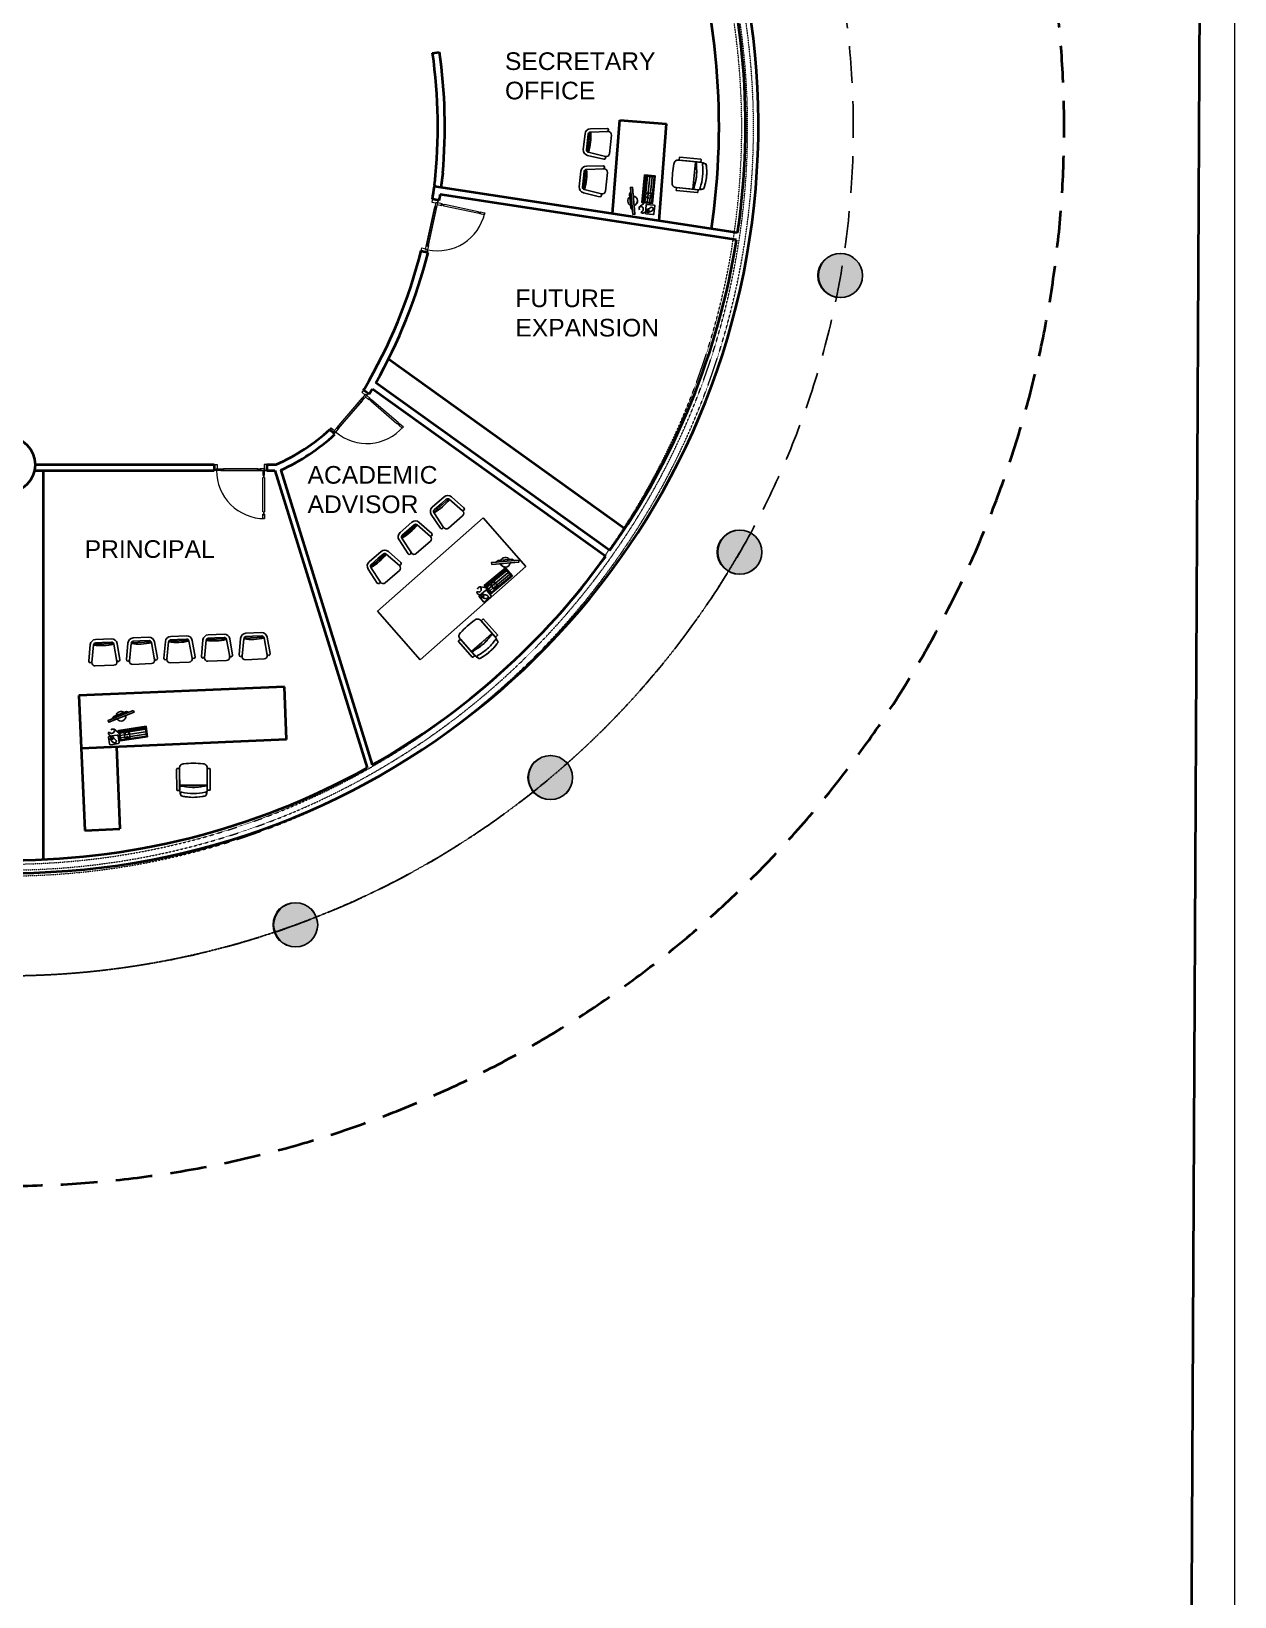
# Model space of a CAD drawing. Header units: inches. Extents: x 150067 to 167379, y -92057 to -49035.
# Drawn here: x 165331 to 167379, y -67437 to -64772 of the extents above; entities that cross this region are included whole.
import ezdxf

# ---------------------------------------------------------------- set-up
doc = ezdxf.new("R2010")
doc.units = ezdxf.units.IN
doc.header["$LTSCALE"] = 0.1
doc.header["$MEASUREMENT"] = 0
doc.linetypes.add('DASHED2', pattern=[0.375, 0.25, -0.125])
doc.linetypes.add('HIDDEN', pattern=[0.375, 0.25, -0.125])
for name, color, linetype, lineweight in [('_FURNITURE2', 30, 'Continuous', 25), ('BOR', 200, 'Continuous', 40), ('BOR1', 230, 'Continuous', 15), ('Layer4', 10, 'Continuous', 25), ('Plastered Wall', 1, 'Continuous', 0), ('thin ha', 253, 'Continuous', 5), ('wall', 6, 'Continuous', 40), ('win', 102, 'Continuous', 20)]:
    doc.layers.add(name, color=color, linetype=linetype, lineweight=lineweight)
doc.layers.add('Doors & windows', color=232, linetype='Continuous')
doc.styles.add('1MM', font='arial.ttf', dxfattribs={"height": 1000})

# ---------------------------------------------------------------- blocks, each defined once
blk = doc.blocks.new('Door 90')
at = {"layer": 'Doors & windows', "color": 7, "lineweight": 9, "ltscale": 24}
for p, q in [((-10.2, 86), (-10.2, 90)), ((0, 85), (-7, 85)), ((0, 90), (0, 85))]:
    blk.add_line(p, q, dxfattribs=at)
at = {"layer": 'Doors & windows', "color": 251, "lineweight": 9, "ltscale": 24}
for p, q in [((-10.2, 78.3), (-10.2, 11.7)), ((-7, 78.3), (-7, 11.7))]:
    blk.add_line(p, q, dxfattribs=at)
at = {"layer": 'Doors & windows', "color": 7, "lineweight": 9, "ltscale": 24}
for points in [[(-10.2, 90), (0, 90), (0, 85), (-7, 85), (-7, 86), (-10.2, 86), (-10.2, 90)], [(-85.4, 5), (-84.4, 5), (-84.4, 4), (-92, 4), (-92, 7.2), (-84.4, 7.2), (-84.4, 6.3), (-85.4, 6.3), (-85.4, 5)], [(-80.4, 6.2), (-85.4, 6.2), (-85.4, 5), (-80.4, 5)], [(-80.4, 6.2), (-80.4, 7.2), (-21.8, 7.2), (-21.8, 6.2)], [(-21.8, 5), (-21.8, 4), (-80.4, 4), (-80.4, 5)], [(-21.8, 5), (-16.8, 5), (-16.8, 6.2), (-21.8, 6.2)], [(-16.8, 5), (-17.8, 5), (-17.8, 4), (-10.2, 4), (-10.2, 7.2), (-17.8, 7.2), (-17.8, 6.3), (-16.8, 6.3), (-16.8, 5)], [(-10.2, 0), (0, 0), (0, 5), (-7, 5), (-7, 4), (-10.2, 4), (-10.2, 0)]]:
    blk.add_lwpolyline(points, dxfattribs=at)
at = {"layer": 'Doors & windows', "color": 251, "lineweight": 9, "ltscale": 24}
for points in [[(-9.2, 79.3), (-9.2, 78.3), (-10.2, 78.3), (-10.2, 85.9), (-7, 85.9), (-7, 78.3), (-7.9, 78.3), (-7.9, 79.3), (-9.2, 79.3)], [(-9.2, 74.3), (-10.2, 74.3), (-10.2, 15.7), (-9.2, 15.7)], [(-9.2, 74.3), (-9.2, 79.3), (-8, 79.3), (-8, 74.3)], [(-8, 15.7), (-7, 15.7), (-7, 74.3), (-8, 74.3)], [(-9.2, 10.7), (-9.2, 11.7), (-10.2, 11.7), (-10.2, 4.1), (-7, 4.1), (-7, 11.7), (-7.9, 11.7), (-7.9, 10.7), (-9.2, 10.7)], [(-8, 15.7), (-8, 10.7), (-9.2, 10.7), (-9.2, 15.7)]]:
    blk.add_lwpolyline(points, dxfattribs=at)
at = {"layer": 'Doors & windows', "color": 1, "lineweight": 9, "ltscale": 24}
blk.add_arc((-10.2, 4), 81.8, 90, 180, dxfattribs=at)
at = {"layer": 'Plastered Wall', "lineweight": 9, "ltscale": 24}
blk.add_line((-10.2, 4.1), (-10.2, 4), dxfattribs=at)
blk = doc.blocks.new('A$C35A45959')
at = {"layer": 'Doors & windows', "ltscale": 75, "xscale": 0.7777777777773736, "yscale": 0.7777777777773736, "zscale": 0.7777777777773736, "rotation": 270}
blk.add_blockref('Door 90', (0, 0), dxfattribs=at)
blk = doc.blocks.new('v chair')
at = {"layer": '_FURNITURE2', "color": 8}
for p, q in [((-16, 0), (16, 0)), ((-26.5, -8.6), (-22.8, -36.7)), ((-21.4, -6.2), (-17.3, -35.9)), ((21.4, -6.2), (17.3, -35.9)), ((26.5, -8.6), (22.8, -36.7)), ((17, -36.9), (-17, -36.9)), ((-13.4, -39.3), (2.3, -39.3)), ((13.4, -44.9), (-13.4, -44.9)), ((13.4, -39.3), (2.3, -39.3))]:
    blk.add_line(p, q, dxfattribs=at)
at = {"layer": '_FURNITURE2', "color": 8, "extrusion": (0, 0, -1)}
for centre, major_axis, start_param, end_param in [((-16, -5.4), (-3.85, 3.85), 5.360132, 7.068583), ((16, -5.4), (-3.85, 3.85), 0.785398, 2.493849), ((-23.8, -8.4), (1.91, 1.91), 3.864547, 6.793274), ((23.8, -8.4), (-1.91, 1.91), 5.773097, 8.701823), ((-13.4, -35.4), (6.72, 6.72), 2.356194, 3.789336), ((-13.4, -35.4), (-2.75, 2.75), 3.926991, 5.360132), ((0, -127.3), (-93.3, 0), 1.385572, 1.755988), ((13.4, -35.4), (2.75, 2.75), 0.923053, 2.356194), ((13.4, -35.4), (-6.72, 6.72), 2.493849, 3.926991)]:
    blk.add_ellipse(centre, major_axis=major_axis, ratio=1, start_param=start_param, end_param=end_param, dxfattribs=at)
blk = doc.blocks.new('chair')
at = {"layer": '_FURNITURE2', "color": 8}
for p, q in [((7.9, 23.5), (37.6, 23.6)), ((37.1, 23.1), (37.2, 0.1)), ((37.1, 23.1), (37.3, -22.9)), ((37.2, 0.1), (37.3, -22.9)), ((39.7, 23.6), (37.6, 23.6)), ((37.8, -23.4), (8, -23.5)), ((37.8, -23.4), (39.8, -23.4))]:
    blk.add_line(p, q, dxfattribs=at)
for points in [[(8.9, 27.7), (8.9, 24.3, 0.414214), (9.7, 23.5), (45.1, 23.7, 0.414214), (45.9, 24.5), (45.9, 27.9, 0.414214), (45.1, 28.7), (9.7, 28.5, 0.414214)], [(37.8, -23.4, -0.414214), (37.3, -22.9), (37.2, 0.1), (37.1, 23.1, -0.414214), (37.6, 23.6), (7.9, 23.5, 0.419548), (0.7, 16.2, 0.022912), (0, 0, 0.022912), (0.8, -16.2, 0.419548), (8, -23.5)], [(52.4, -21.9, -0.077586), (50.8, -21.6, -0.283971), (49.1, -20.2, -0.119234), (49.1, -19.8, 0.061068), (51.5, 0.2, 0.061068), (49, 20.1, -0.119234), (49, 20.6, -0.283971), (50.6, 22, -0.077586), (52.3, 22.2, 0.081923), (41.8, 23.6), (39.7, 23.6, 0.281832), (38.6, 21.8, 0.029927), (39.1, 16.7, -0.051852), (40.9, 0.1, -0.051852), (39.2, -16.4, 0.029927), (38.7, -21.6, 0.281832), (39.8, -23.4), (42, -23.4, 0.081807)], [(55.6, -20, 0.060704), (58, 0.2, 0.060704), (55.5, 20.4, 0.260235), (54.3, 21.8, 0.174496), (50.6, 22, 0.168162), (49.5, 21.3, 0.174383), (49, 20.1, -0.061068), (51.5, 0.2, -0.061068), (49.1, -19.8, 0.174383), (49.6, -21, 0.168162), (50.8, -21.6, 0.077586), (52.4, -21.9, 0.095616), (54.4, -21.5, 0.260235)], [(9.1, -27.7), (9.1, -24.3, -0.414214), (9.9, -23.5), (45.3, -23.3, -0.414214), (46.1, -24.1), (46.1, -27.5, -0.414214), (45.3, -28.3), (9.9, -28.5, -0.414214)]]:
    blk.add_lwpolyline(points, format="xyb", close=True, dxfattribs=at)
for centre, radius, start, end in [((176.8, 0.6), 176.8, 174.9426, 180.1927), ((176.8, 0.6), 176.8, 180.1924, 185.4425), ((7.9, 16.3), 7.19, 90.1926, 181.2342), ((37.6, 23.1), 0.5, 90.1926, 180.1926), ((37.6, 23.1), 0.5, 90.1926, 180.1926), ((41.3, 21.4), 2.81, 125.9737, 198.9777), ((40.6, 21.9), 2, 117.2343, 180.1926), ((94.1, 23.8), 55.6, 183.4433, 194.0328), ((43.6, -337.2), 360.9, 89.7595, 90.6257), ((-36.1, -0.1), 77.1, 355.7818, 7.7602), ((40.7, -16.9), 40.8, 73.5597, 83.8214), ((52.7, 19.2), 3.03, 23.05, 97.5606), ((-26.2, -0.1), 84.2, 10.1638, 14.0877), ((-26.2, -0.1), 84.2, 359.0156, 10.1638), ((8, -16.3), 7.19, 179.1509, 270.1926), ((37.8, -22.9), 0.5, 180.1926, 270.1926), ((37.8, -22.9), 0.5, 180.1926, 270.1926), ((75.6, -22.6), 36.8, 168.6979, 178.212), ((40.7, -21.6), 2, 175.7302, 243.1508), ((40.7, -21.6), 2, 180.1926, 243.1508), ((-39.6, 0.1), 80.6, 348.924, 355.8165), ((40.4, 491.2), 514.6, 269.9303, 270.4548), ((41.5, 15.4), 38.9, 274.4404, 282.2115), ((42.7, 9.1), 32.5, 282.5804, 287.4737), ((52.9, -19.1), 2.85, 259.9826, 340.177), ((-26.2, -0.1), 84.2, 346.2974, 350.853), ((-26.2, -0.1), 84.2, 350.853, 359.0159)]:
    blk.add_arc(centre, radius, start, end, dxfattribs=at)
blk = doc.blocks.new('KM')
at = {"layer": '_FURNITURE2', "color": 8}
for p, q in [((2, 22.2), (2, -6.3)), ((4, 22.2), (2, 22.2)), ((4, -6.3), (4, 22.2)), ((5, -6.3), (5, 22.2)), ((16.5, 22.2), (5, 22.2)), ((9, 21.2), (9, -5.3)), ((13, 21.2), (13, -5.3)), ((16.5, -6.3), (16.5, 22.2)), ((-1.9, -29.3), (2.8, -25.5)), ((4, -6.3), (2, -6.3)), ((4, -7.5), (2, -7.5)), ((2, -7.5), (2, -13.3)), ((2, -11.4), (4, -11.4)), ((4, -13.3), (2, -13.3)), ((4, -14.5), (2, -14.5)), ((2, -14.5), (2, -22.2)), ((2, -20.2), (4, -20.2)), ((2, -22.2), (4, -22.2)), ((2.9, -24), (2.6, -23.7)), ((4, -13.3), (4, -7.5)), ((4, -22.2), (4, -14.5)), ((16.5, -6.3), (5, -6.3)), ((5, -13.3), (5, -7.5)), ((9, -7.5), (5, -7.5)), ((9, -13.3), (5, -13.3)), ((16.5, -14.5), (5, -14.5)), ((5, -22.2), (5, -14.5)), ((5, -22.2), (16.5, -22.2)), ((9, -13.3), (9, -7.5)), ((9, -14.5), (9, -22.2)), ((20.7, -25.8), (9.2, -25.8)), ((12.5, -9.4), (14.5, -9.4)), ((12.5, -11.4), (12.5, -9.4)), ((12.5, -11.4), (14.5, -11.4)), ((13, -14.5), (13, -22.2)), ((14.5, -9.4), (14.5, -7.5)), ((16.5, -7.5), (14.5, -7.5)), ((14.5, -9.4), (14.5, -11.4)), ((14.5, -13.3), (14.5, -11.4)), ((16.5, -13.3), (14.5, -13.3)), ((16.5, -13.3), (16.5, -7.5)), ((16.5, -22.2), (16.5, -14.5)), ((10.2, -38.2), (4.8, -40.8)), ((7.7, -40.7), (7.7, -27.3)), ((11.2, -39.4), (9.4, -36.1)), ((9.7, -34.7), (12.2, -33.4)), ((13.1, -36.7), (10.5, -38.1)), ((11.8, -33.6), (14.2, -38.1)), ((18.8, -36.1), (12.1, -39.7))]:
    blk.add_line(p, q, dxfattribs=at)
blk.add_lwpolyline([(18, 23.7), (0, 23.7), (0, -23.7), (18, -23.7)], close=True, dxfattribs=at)
blk.add_lwpolyline([(20.7, -25.8), (9.2, -25.8, 0.41419), (7.7, -27.3), (7.7, -40.7, 0.414237), (9.2, -42.2), (20.7, -42.2, 0.414201), (22.2, -40.7), (22.2, -27.3, 0.414186), (20.7, -25.8, 0.000044)], format="xyb", dxfattribs=at)
blk.add_lwpolyline([(10.5, -38.1), (10.3, -37.7), (10, -37.9), (10.4, -38.6), (10.7, -38.4)], dxfattribs=at)
for centre, radius, start, end in [((2.2, -24.7), 1, 309.1691, 46.6117), ((1.3, -33.2), 5, 129.1671, 218.6458), ((-1.4, -29.4), 1.57, 216.0928, 305.4806), ((-1.1, -35.2), 4.57, 290.3753, 82.153), ((1, -40.2), 0.551, 153.7023, 239.2973), ((2.7, -38.6), 2.98, 226.0827, 312.9004), ((10.1, -35.8), 0.7, 118.0402, 207.9996), ((11.8, -39.1), 0.7, 207.9913, 298.0308), ((7.5, -24.5), 10, 298.0259, 319.4709), ((17.4, -33), 3, 298.0291, 139.467)]:
    blk.add_arc(centre, radius, start, end, dxfattribs=at)
blk = doc.blocks.new('monitor')
at = {"layer": '_FURNITURE2', "color": 8}
blk.add_lwpolyline([(15.5, -1.7), (11.6, -4.2), (7.2, -4.2, -0.266228), (0, -8.3, -0.266228), (-7.2, -4.2), (-11.6, -4.2), (-15.5, -1.7), (-23.1, -1.7), (-23.1, 1.7), (-8.2, 1.7, -0.35482), (0, 8.3, -0.35482), (8.2, 1.7), (23.1, 1.7)], format="xyb", dxfattribs=at)
for points in [[(23.1, -1.7), (-23.1, -1.7), (-23.1, 1.7), (23.1, 1.7), (23.1, -1.7)], [(23.1, 1.7), (23.1, -1.7)], [(11.6, -4.2), (-11.6, -4.2)]]:
    blk.add_lwpolyline(points, dxfattribs=at)
for start, end in [(11.8573, 168.1427), (210.3681, 329.6319)]:
    blk.add_arc((0, 0), 8.33, start, end, dxfattribs=at)

msp = doc.modelspace()

# ---------------------------------------------------------------- hatches: boundary and pattern name
at = {"layer": 'Layer4', "linetype": 'Continuous', "ltscale": 0.1}
h = msp.add_hatch(color=7, dxfattribs=at)
edge = h.paths.add_edge_path()
edge.add_arc((166708.22, -65187.83), 37.5, 0, 360)
h = msp.add_hatch(color=7, dxfattribs=at)
edge = h.paths.add_edge_path()
edge.add_arc((166536.88, -65658.59), 37.5, 0, 360)
h = msp.add_hatch(color=7, dxfattribs=at)
edge = h.paths.add_edge_path()
edge.add_arc((166214.86, -66042.36), 37.5, 0, 360)
h = msp.add_hatch(color=7, dxfattribs=at)
edge = h.paths.add_edge_path()
edge.add_arc((165781, -66292.85), 37.5, 0, 360)
at = {"layer": 'thin ha', "linetype": 'Continuous', "lineweight": 20, "ltscale": 0.1}
h = msp.add_hatch(color=2, dxfattribs=at)
edge = h.paths.add_edge_path()
edge.add_arc((166707.72, -65187.83), 38, 0, 360)
h = msp.add_hatch(color=2, dxfattribs=at)
edge = h.paths.add_edge_path()
edge.add_arc((166536.38, -65658.59), 38, 0, 360)
h = msp.add_hatch(color=2, dxfattribs=at)
edge = h.paths.add_edge_path()
edge.add_arc((166214.36, -66042.36), 38, 0, 360)
h = msp.add_hatch(color=2, dxfattribs=at)
edge = h.paths.add_edge_path()
edge.add_arc((165780.5, -66292.85), 38, 0, 360)

# ---------------------------------------------------------------- linework, layer by layer
for p, q in [((166214.23, -65527.78, 23680.78), (166214.15, -65527.94, 23680.78)), ((166263.96, -65563.44, 23680.78), (166263.89, -65563.6, 23680.78)), ((165920.28, -65759.21, 23680.78), (166100.22, -65600.41, 23680.78)), ((166100.22, -65600.41, 23680.78), (166173.01, -65682.88, 23680.78)), ((166128.02, -65722.58, 23680.78), (166173.01, -65682.88, 23680.78)), ((165993.06, -65841.69, 23680.78), (166128.02, -65722.58, 23680.78)), ((165993.06, -65841.69, 23680.78), (165920.28, -65759.21, 23680.78))]:
    msp.add_line(p, q)
at = {"layer": 'BOR', "elevation": 23680.86}
msp.add_lwpolyline([(167336.1, -61441.21), (151875.84, -61441.21), (151838.53, -68906.26), (167298.78, -68906.26)], close=True, dxfattribs=at)
at = {"layer": 'BOR1', "elevation": 23680.86}
msp.add_lwpolyline([(167379.16, -61384.68), (151819.31, -61384.68), (151819.31, -68924.04), (167379.16, -68924.04)], close=True, dxfattribs=at)
at = {"layer": 'Layer4', "color": 7, "linetype": 'Continuous', "ltscale": 0.1}
for centre in [(166708.22, -65187.83, 23680.86), (166536.88, -65658.59, 23680.86), (166214.86, -66042.36, 23680.86), (165781, -66292.85, 23680.86)]:
    msp.add_circle(centre, 37.5, dxfattribs=at)
at = {"layer": 'Layer4', "color": 1, "linetype": 'HIDDEN', "ltscale": 2500}
msp.add_arc((165287.63, -64937.34, 23680.86), 1442.5, 270, 90, dxfattribs=at)
at = {"layer": 'Layer4', "color": 1, "linetype": 'HIDDEN', "ltscale": 35}
msp.add_arc((165287.63, -64937.34, 23680.86), 1442.5, 270, 330, dxfattribs=at)
at = {"layer": 'thin ha', "color": 2, "linetype": 'Continuous', "lineweight": 20, "ltscale": 0.1}
for centre in [(166707.72, -65187.83, 23680.86), (166536.38, -65658.59, 23680.86), (166214.36, -66042.36, 23680.86), (165780.5, -66292.85, 23680.86)]:
    msp.add_circle(centre, 38, dxfattribs=at)
at = {"layer": 'wall'}
for p, q in [((166014.06, -64809.15, 23680.78), (166025.94, -64807.47, 23680.78)), ((166320.54, -65082.84, 23680.78), (166332.9, -64923.32, 23680.78)), ((166332.9, -64923.32, 23680.78), (166412.44, -64929.48, 23680.78)), ((166399.62, -65094.91, 23680.78), (166412.44, -64929.48, 23680.78)), ((166031.46, -65013.61, 23680.78), (166028.22, -65037.99, 23680.78)), ((166533.11, -65115.07, 23680.78), (166017.08, -65036.29, 23680.78)), ((166017.28, -65033.7, 23680.78), (166017.28, -65036.33, 23680.78)), ((166025.47, -65059.83, 23680.78), (166013.65, -65057.76, 23680.78)), ((166531.3, -65126.93, 23680.78), (166027.13, -65049.97, 23680.78)), ((165994.8, -65145.77, 23680.78), (166006.43, -65148.72, 23680.78)), ((166341.23, -65618.83, 23680.78), (165938.86, -65330.37, 23680.78)), ((165906.38, -65389.49, 23680.78), (165896.35, -65382.9, 23680.78)), ((166308.85, -65665.75, 23680.78), (165911.57, -65380.94, 23680.78)), ((166315.84, -65656, 23680.78), (165917.56, -65370.47, 23680.78)), ((165847.97, -65457.96, 23680.78), (165839.37, -65449.57, 23680.78)), ((165336.62, -65519.53, 23680.78), (165642.25, -65519.53, 23680.78)), ((165337.63, -65509.53, 23680.78), (165642.25, -65509.53, 23680.78)), ((165642.25, -65509.53, 23680.78), (165642.25, -65519.53, 23680.78)), ((165732.25, -65509.53, 23680.78), (165747.77, -65509.53, 23680.78)), ((165732.25, -65509.53, 23680.78), (165732.25, -65519.53, 23680.78)), ((165732.25, -65519.53, 23680.78), (165745.35, -65519.53, 23680.78)), ((165745.35, -65519.53, 23680.78), (165902.52, -66025.88, 23680.78)), ((165755.69, -65519.11, 23680.78), (165911.44, -66020.88, 23680.78)), ((165761.81, -65887.57, 23680.78), (165412.13, -65902.61, 23680.78)), ((165765.68, -65977.48, 23680.78), (165761.81, -65887.57, 23680.78)), ((165412.13, -65902.61, 23680.78), (165422.02, -66132.4, 23680.78)), ((165765.68, -65977.48, 23680.78), (165416, -65992.53, 23680.78)), ((165475.95, -65989.95, 23680.78), (165481.96, -66129.82, 23680.78)), ((165422.02, -66132.4, 23680.78), (165481.96, -66129.82, 23680.78))]:
    msp.add_line(p, q, dxfattribs=at)
at = {"layer": 'wall', "elevation": 23680.78}
for points in [[(166017.28, -65033.7, 0.0020653), (166017.71, -65030.85, 0.0622203), (166014.06, -64809.15, 0.0622203)], [(166031.46, -65013.61, 0.0570655), (166025.94, -64807.47, 0.0570655)], [(166013.65, -65057.76, 0.007461), (166017.08, -65036.29)], [(166025.47, -65059.83, 0.0033761), (166027.13, -65049.97)], [(165896.35, -65382.9, 0.0020653), (165897.92, -65380.49, 0.0713438), (165994.8, -65145.77, 0.0713438)], [(165917.56, -65370.47, 0.066183), (166006.43, -65148.72, 0.066183)], [(165906.38, -65389.49, 0.0022279), (165908.13, -65386.8, 0.0018732), (165911.57, -65380.94)], [(165747.77, -65509.53, 0.0790667), (165839.37, -65449.57, 0.0790667)], [(165755.69, -65519.11, 0.0772657), (165847.97, -65457.96, 0.0772657)]]:
    msp.add_lwpolyline(points, format="xyb", dxfattribs=at)
at = {"layer": 'wall', "elevation": 23680.78, "flags": 128}
msp.add_lwpolyline([(165351.04, -65519.53), (165351.04, -66181.58)], dxfattribs=at)
at = {"layer": 'wall'}
msp.add_circle((165290.13, -65509.77, 23680.78), 47.5, dxfattribs=at)
at = {"layer": 'wall', "color": 252, "linetype": 'HIDDEN', "ltscale": 2500}
msp.add_arc((165287.63, -64936.09, 23680.86), 1801.25, 270, 90.33679, dxfattribs=at)
at = {"layer": 'wall'}
for radius, start, end in [(1272.5, 270.45027, 72.02234), (1205.5, 351.59536, 18.00226), (1250.5, 351.59536, 18.00226), (1250.5, 324.63863, 351.04554), (1250.5, 299.48053, 324.08881), (1250.5, 269.13072, 299.01211)]:
    msp.add_arc((165296.04, -64932.29, 23680.78), radius, start, end, dxfattribs=at)
at = {"layer": 'win', "linetype": 'DASHED2'}
for radius, start, end in [(1272.5, 270.45027, 71.74026), (1252.5, 270.45383, 71.75682), (1262.5, 270.45383, 71.74847)]:
    msp.add_arc((165287.63, -64937.34, 23680.86), radius, start, end, dxfattribs=at)

# ---------------------------------------------------------------- block references
at = {"layer": 'wall', "xscale": -1}
for name, p, rotation in [('v chair', (166316.68, -64964.54, 23680.78), 263.8189257062475), ('v chair', (166309.79, -65028.14, 23680.78), 263.8189257062475), ('v chair', (166053.02, -65607.04, 23680.78), 220.9539253030832), ('v chair', (165998.33, -65650.51, 23680.78), 220.9539253030832), ('v chair', (165945.65, -65700.23, 23680.78), 220.9539253030832), ('monitor', (166137.77, -65675.83, 23680.78), 184.8284112395237), ('chair', (166073.05, -65784.45, 23680.78), 131.6435655663637), ('monitor', (165483.83, -65937.98, 23680.86), 201.5168923324353)]:
    msp.add_blockref(name, p, dxfattribs=dict(at, rotation=rotation))
at = {"layer": 'wall'}
for name, p, rotation in [('chair', (166422.47, -65013.69, 23680.78), 353.9589831769271), ('monitor', (166354.47, -65060.64, 23680.78), 275.3159402737957), ('KM', (166372.65, -65039.98, 23680.78), 354.3144774738308), ('KM', (166120.16, -65700.28, 23680.78), 309.6487555394927), ('v chair', (165455.84, -65851.63, 23680.78), 182.3750865096224), ('v chair', (165519.76, -65848.98, 23680.78), 182.3750865096224), ('v chair', (165583.67, -65846.33, 23680.78), 182.3750865096224), ('v chair', (165647.59, -65843.68, 23680.78), 182.3750865096224), ('v chair', (165711.5, -65841.03, 23680.78), 182.3750865096224), ('KM', (165503.02, -65958.47, 23680.86), 278.4062130919576), ('chair', (165606.96, -66017.94, 23680.78), 270.0000000000023)]:
    msp.add_blockref(name, p, dxfattribs=dict(at, rotation=rotation))
at = {"layer": 'wall', "xscale": 1.285714285714903, "yscale": 1.285714285714903, "zscale": 1.285714285714903}
for p, rotation in [((166013.65, -65057.76, 23680.78), 257.7482948472748), ((165896.95, -65382.2, 23680.78), 229.4792287686296), ((165732.25, -65509.53, 23680.78), 179.9999999999998)]:
    msp.add_blockref('A$C35A45959', p, dxfattribs=dict(at, rotation=rotation))

# ---------------------------------------------------------------- texts
at = {"layer": 'Layer4', "color": 0, "char_height": 30, "attachment_point": 1, "style": '1MM'}
for s, width, heights, insert in [('SECRETARY\\POFFICE', 7.1063, [-81.56], (166137.26, -64807.85, 23680.78)), ('FUTURE \\PEXPANSION', 7.1063, [-81.04], (166155.01, -65211.5, 23680.78)), ('ACADEMIC ADVISOR', 363.4089, [-81.56], (165801.28, -65512.02, 23680.78)), ('PRINCIPAL', 7.1063, [-31.02], (165421.99, -65638.29, 23680.78))]:
    msp.add_mtext_dynamic_manual_height_columns(s, width=width, gutter_width=10, heights=heights, dxfattribs=dict(at, insert=insert))

doc.saveas('drawing.dxf')
